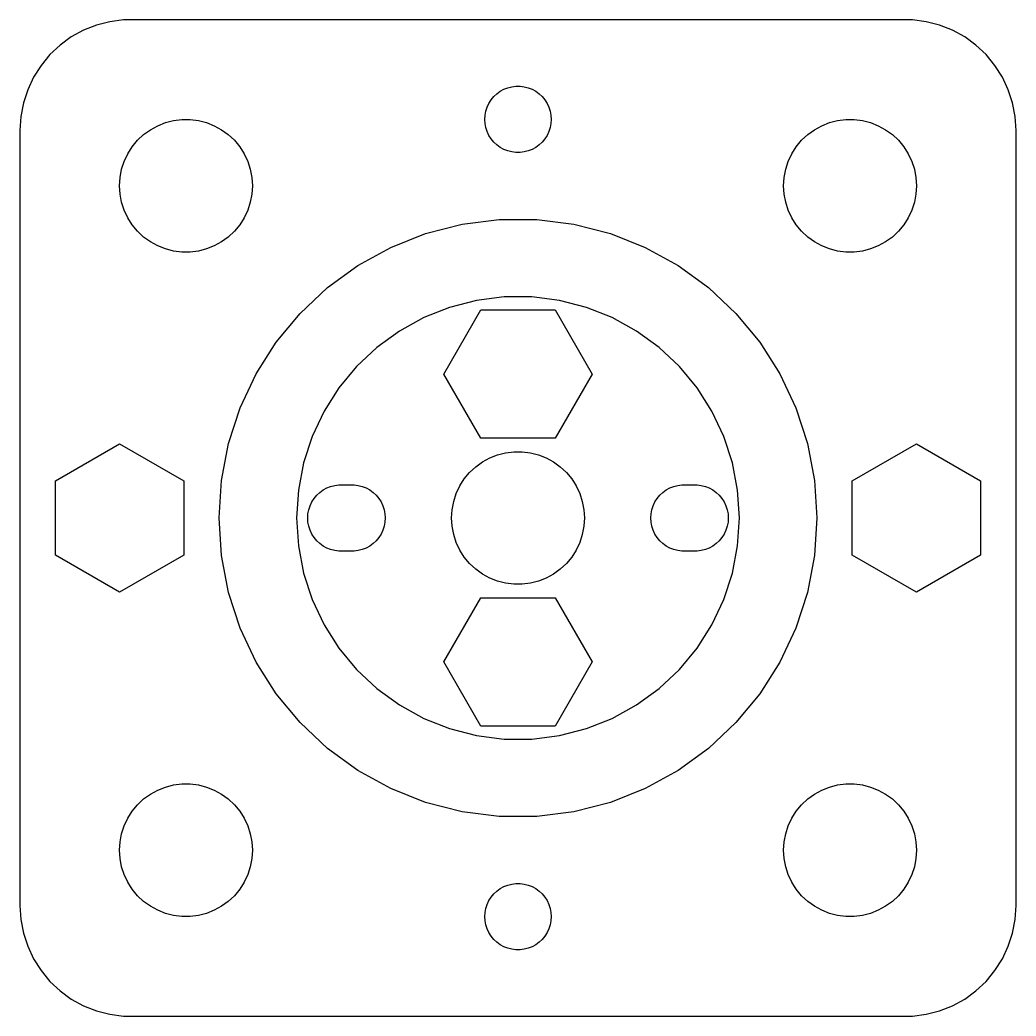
# Model space of a CAD drawing. Header units: metres. Extents: x -22 to 22, y -22 to 184.
# Drawn here: x -22.5 to 22.5, y 31.51 to 76.49 of the extents above; entities that cross this region are included whole.
import ezdxf

# ---------------------------------------------------------------- set-up
doc = ezdxf.new("R2010")
doc.units = ezdxf.units.M

msp = doc.modelspace()

# ---------------------------------------------------------------- linework, layer by layer
for p, q in [((-19.0451, 76.2553), (-19.6289, 76.0241)), ((-18.4369, 76.4114), (-19.0451, 76.2553)), ((-17.8139, 76.4901), (-18.4369, 76.4114)), ((17.8139, 76.4901), (-17.8139, 76.4901)), ((18.4369, 76.4114), (17.8139, 76.4901)), ((19.0451, 76.2553), (18.4369, 76.4114)), ((19.6289, 76.0241), (19.0451, 76.2553)), ((-20.1791, 75.7216), (-20.6871, 75.3526)), ((-19.6289, 76.0241), (-20.1791, 75.7216)), ((20.1791, 75.7216), (19.6289, 76.0241)), ((20.6871, 75.3526), (20.1791, 75.7216)), ((-20.6871, 75.3526), (-21.1448, 74.9227)), ((21.1448, 74.9227), (20.6871, 75.3526)), ((-21.1448, 74.9227), (-21.5451, 74.4389)), ((21.5451, 74.4389), (21.1448, 74.9227)), ((-21.5451, 74.4389), (-21.8815, 73.9088)), ((21.8815, 73.9088), (21.5451, 74.4389)), ((-21.8815, 73.9088), (-22.1489, 73.3406)), ((22.1489, 73.3406), (21.8815, 73.9088)), ((-0.803726, 73.2665), (-0.638657, 73.3572)), ((-0.638657, 73.3572), (-0.463516, 73.4266)), ((-0.463516, 73.4266), (-0.281067, 73.4734)), ((-0.281067, 73.4734), (-0.094177, 73.497)), ((-0.094177, 73.497), (0.094177, 73.497)), ((0.094177, 73.497), (0.281067, 73.4734)), ((0.281067, 73.4734), (0.463516, 73.4266)), ((0.463516, 73.4266), (0.638657, 73.3572)), ((0.638657, 73.3572), (0.803726, 73.2665)), ((-22.1489, 73.3406), (-22.3429, 72.7434)), ((-1.21352, 72.8817), (-1.09344, 73.0268)), ((-1.09344, 73.0268), (-0.956131, 73.1558)), ((-0.956131, 73.1558), (-0.803726, 73.2665)), ((0.803726, 73.2665), (0.956131, 73.1558)), ((0.956131, 73.1558), (1.09344, 73.0268)), ((1.09344, 73.0268), (1.21352, 72.8817)), ((22.3429, 72.7434), (22.1489, 73.3406)), ((-22.3429, 72.7434), (-22.4606, 72.1267)), ((-1.45287, 72.373), (-1.39465, 72.5522)), ((-1.39465, 72.5522), (-1.31445, 72.7226)), ((-1.31445, 72.7226), (-1.21352, 72.8817)), ((1.21352, 72.8817), (1.31445, 72.7226)), ((1.31445, 72.7226), (1.39465, 72.5522)), ((1.39465, 72.5522), (1.45287, 72.373)), ((22.4606, 72.1267), (22.3429, 72.7434)), ((-22.4606, 72.1267), (-22.5, 71.5)), ((-1.5, 72), (-1.48816, 72.188)), ((-1.48816, 71.812), (-1.5, 72)), ((-1.48816, 72.188), (-1.45287, 72.373)), ((1.45287, 72.373), (1.48816, 72.188)), ((1.48816, 72.188), (1.5, 72)), ((1.5, 72), (1.48816, 71.812)), ((22.5, 71.5), (22.4606, 72.1267)), ((-16.6075, 71.533), (-16.2773, 71.7145)), ((-16.2773, 71.7145), (-15.927, 71.8532)), ((-15.927, 71.8532), (-15.5621, 71.9469)), ((-15.5621, 71.9469), (-15.1884, 71.9941)), ((-15.1884, 71.9941), (-14.8116, 71.9941)), ((-14.8116, 71.9941), (-14.4379, 71.9469)), ((-14.4379, 71.9469), (-14.0729, 71.8532)), ((-14.0729, 71.8532), (-13.7227, 71.7145)), ((-13.7227, 71.7145), (-13.3925, 71.533)), ((-1.45287, 71.627), (-1.48816, 71.812)), ((-1.39465, 71.4478), (-1.45287, 71.627)), ((1.45287, 71.627), (1.39465, 71.4478)), ((1.48816, 71.812), (1.45287, 71.627)), ((13.3925, 71.533), (13.7227, 71.7145)), ((13.7227, 71.7145), (14.0729, 71.8532)), ((14.0729, 71.8532), (14.4379, 71.9469)), ((14.4379, 71.9469), (14.8116, 71.9941)), ((14.8116, 71.9941), (15.1884, 71.9941)), ((15.1884, 71.9941), (15.5621, 71.9469)), ((15.5621, 71.9469), (15.927, 71.8532)), ((15.927, 71.8532), (16.2773, 71.7145)), ((16.2773, 71.7145), (16.6075, 71.533)), ((-22.5, 71.5), (-22.5, 36.5)), ((-17.1869, 71.0536), (-16.9123, 71.3115)), ((-16.9123, 71.3115), (-16.6075, 71.533)), ((-13.3925, 71.533), (-13.0877, 71.3115)), ((-13.0877, 71.3115), (-12.8131, 71.0536)), ((-1.31445, 71.2774), (-1.39465, 71.4478)), ((-1.21352, 71.1183), (-1.31445, 71.2774)), ((-1.09344, 70.9732), (-1.21352, 71.1183)), ((1.21352, 71.1183), (1.09344, 70.9732)), ((1.31445, 71.2774), (1.21352, 71.1183)), ((1.39465, 71.4478), (1.31445, 71.2774)), ((12.8131, 71.0536), (13.0877, 71.3115)), ((13.0877, 71.3115), (13.3925, 71.533)), ((16.6075, 71.533), (16.9123, 71.3115)), ((16.9123, 71.3115), (17.1869, 71.0536)), ((22.5, 36.5), (22.5, 71.5)), ((-17.6289, 70.4453), (-17.427, 70.7634)), ((-17.427, 70.7634), (-17.1869, 71.0536)), ((-12.8131, 71.0536), (-12.5729, 70.7634)), ((-12.5729, 70.7634), (-12.3711, 70.4453)), ((-0.956131, 70.8442), (-1.09344, 70.9732)), ((-0.803726, 70.7335), (-0.956131, 70.8442)), ((-0.638657, 70.6427), (-0.803726, 70.7335)), ((0.803726, 70.7335), (0.638657, 70.6427)), ((0.956131, 70.8442), (0.803726, 70.7335)), ((1.09344, 70.9732), (0.956131, 70.8442)), ((12.3711, 70.4453), (12.5729, 70.7634)), ((12.5729, 70.7634), (12.8131, 71.0536)), ((17.1869, 71.0536), (17.427, 70.7634)), ((17.427, 70.7634), (17.6289, 70.4453)), ((-17.7893, 70.1044), (-17.6289, 70.4453)), ((-12.3711, 70.4453), (-12.2107, 70.1044)), ((-0.463516, 70.5734), (-0.638657, 70.6427)), ((-0.281067, 70.5266), (-0.463516, 70.5734)), ((-0.094177, 70.503), (-0.281067, 70.5266)), ((0.094177, 70.503), (-0.094177, 70.503)), ((0.281067, 70.5266), (0.094177, 70.503)), ((0.463516, 70.5734), (0.281067, 70.5266)), ((0.638657, 70.6427), (0.463516, 70.5734)), ((12.2107, 70.1044), (12.3711, 70.4453)), ((17.6289, 70.4453), (17.7893, 70.1044)), ((-17.9057, 69.7461), (-17.7893, 70.1044)), ((-12.2107, 70.1044), (-12.0942, 69.7461)), ((12.0942, 69.7461), (12.2107, 70.1044)), ((17.7893, 70.1044), (17.9057, 69.7461)), ((-18, 69), (-17.9763, 69.376)), ((-17.9763, 69.376), (-17.9057, 69.7461)), ((-12.0942, 69.7461), (-12.0237, 69.376)), ((-12.0237, 69.376), (-12, 69)), ((12, 69), (12.0237, 69.376)), ((12.0237, 69.376), (12.0942, 69.7461)), ((17.9057, 69.7461), (17.9763, 69.376)), ((17.9763, 69.376), (18, 69)), ((-17.9763, 68.624), (-18, 69)), ((-12, 69), (-12.0237, 68.624)), ((12.0237, 68.624), (12, 69)), ((18, 69), (17.9763, 68.624)), ((-17.9057, 68.2539), (-17.9763, 68.624)), ((-12.0237, 68.624), (-12.0942, 68.2539)), ((12.0942, 68.2539), (12.0237, 68.624)), ((17.9763, 68.624), (17.9057, 68.2539)), ((-17.7893, 67.8956), (-17.9057, 68.2539)), ((-12.0942, 68.2539), (-12.2107, 67.8956)), ((12.2107, 67.8956), (12.0942, 68.2539)), ((17.9057, 68.2539), (17.7893, 67.8956)), ((-17.6289, 67.5547), (-17.7893, 67.8956)), ((-17.427, 67.2366), (-17.6289, 67.5547)), ((-12.3711, 67.5547), (-12.5729, 67.2366)), ((-12.2107, 67.8956), (-12.3711, 67.5547)), ((12.3711, 67.5547), (12.2107, 67.8956)), ((12.5729, 67.2366), (12.3711, 67.5547)), ((17.6289, 67.5547), (17.427, 67.2366)), ((17.7893, 67.8956), (17.6289, 67.5547)), ((-17.1869, 66.9464), (-17.427, 67.2366)), ((-12.5729, 67.2366), (-12.8131, 66.9464)), ((-4.17172, 66.8392), (-2.52963, 67.2609)), ((-2.52963, 67.2609), (-0.847672, 67.4734)), ((-0.847672, 67.4734), (0.847672, 67.4734)), ((0.847672, 67.4734), (2.52963, 67.2609)), ((2.52963, 67.2609), (4.17172, 66.8392)), ((12.8131, 66.9464), (12.5729, 67.2366)), ((17.427, 67.2366), (17.1869, 66.9464)), ((-16.9123, 66.6884), (-17.1869, 66.9464)), ((-16.6075, 66.467), (-16.9123, 66.6884)), ((-13.0877, 66.6884), (-13.3925, 66.467)), ((-12.8131, 66.9464), (-13.0877, 66.6884)), ((-5.74802, 66.2152), (-4.17172, 66.8392)), ((4.17172, 66.8392), (5.74802, 66.2152)), ((13.0877, 66.6884), (12.8131, 66.9464)), ((13.3925, 66.467), (13.0877, 66.6884)), ((16.9123, 66.6884), (16.6075, 66.467)), ((17.1869, 66.9464), (16.9123, 66.6884)), ((-16.2773, 66.2855), (-16.6075, 66.467)), ((-15.927, 66.1468), (-16.2773, 66.2855)), ((-13.7227, 66.2855), (-14.0729, 66.1468)), ((-13.3925, 66.467), (-13.7227, 66.2855)), ((-7.23366, 65.3984), (-5.74802, 66.2152)), ((5.74802, 66.2152), (7.23366, 65.3984)), ((13.7227, 66.2855), (13.3925, 66.467)), ((14.0729, 66.1468), (13.7227, 66.2855)), ((16.2773, 66.2855), (15.927, 66.1468)), ((16.6075, 66.467), (16.2773, 66.2855)), ((-15.5621, 66.0531), (-15.927, 66.1468)), ((-15.1884, 66.0059), (-15.5621, 66.0531)), ((-14.8116, 66.0059), (-15.1884, 66.0059)), ((-14.4379, 66.0531), (-14.8116, 66.0059)), ((-14.0729, 66.1468), (-14.4379, 66.0531)), ((14.4379, 66.0531), (14.0729, 66.1468)), ((14.8116, 66.0059), (14.4379, 66.0531)), ((15.1884, 66.0059), (14.8116, 66.0059)), ((15.5621, 66.0531), (15.1884, 66.0059)), ((15.927, 66.1468), (15.5621, 66.0531)), ((-8.60521, 64.4019), (-7.23366, 65.3984)), ((7.23366, 65.3984), (8.60521, 64.4019)), ((-9.84106, 63.2414), (-8.60521, 64.4019)), ((8.60521, 64.4019), (9.84106, 63.2414)), ((-0.627899, 63.9803), (-1.87381, 63.8229)), ((0.627899, 63.9803), (-0.627899, 63.9803)), ((1.87381, 63.8229), (0.627899, 63.9803)), ((-3.09016, 63.5106), (-4.25778, 63.0483)), ((-1.87381, 63.8229), (-3.09016, 63.5106)), ((3.09016, 63.5106), (1.87381, 63.8229)), ((4.25778, 63.0483), (3.09016, 63.5106)), ((-10.9217, 61.9351), (-9.84106, 63.2414)), ((-4.25778, 63.0483), (-5.35826, 62.4433)), ((-3.34659, 60.5), (-1.67329, 63.3982)), ((-1.67329, 63.3982), (1.67329, 63.3982)), ((1.67329, 63.3982), (3.34659, 60.5)), ((5.35826, 62.4433), (4.25778, 63.0483)), ((9.84106, 63.2414), (10.9217, 61.9351)), ((-5.35826, 62.4433), (-6.37424, 61.7051)), ((6.37424, 61.7051), (5.35826, 62.4433)), ((-11.8301, 60.5037), (-10.9217, 61.9351)), ((-6.37424, 61.7051), (-7.28967, 60.8455)), ((7.28967, 60.8455), (6.37424, 61.7051)), ((10.9217, 61.9351), (11.8301, 60.5037)), ((-7.28967, 60.8455), (-8.09016, 59.8778)), ((8.09016, 59.8778), (7.28967, 60.8455)), ((-12.552, 58.9697), (-11.8301, 60.5037)), ((-1.67329, 57.6018), (-3.34659, 60.5)), ((3.34659, 60.5), (1.67329, 57.6018)), ((11.8301, 60.5037), (12.552, 58.9697)), ((-8.09016, 59.8778), (-8.76306, 58.8175)), ((8.76306, 58.8175), (8.09016, 59.8778)), ((-13.0759, 57.3573), (-12.552, 58.9697)), ((12.552, 58.9697), (13.0759, 57.3573)), ((-8.76306, 58.8175), (-9.29776, 57.6812)), ((9.29776, 57.6812), (8.76306, 58.8175)), ((-9.29776, 57.6812), (-9.68582, 56.4869)), ((1.67329, 57.6018), (-1.67329, 57.6018)), ((9.68582, 56.4869), (9.29776, 57.6812)), ((-20.8982, 55.6733), (-18, 57.3466)), ((-18, 57.3466), (-15.1018, 55.6733)), ((-13.3935, 55.692), (-13.0759, 57.3573)), ((13.0759, 57.3573), (13.3935, 55.692)), ((15.1018, 55.6733), (18, 57.3466)), ((18, 57.3466), (20.8982, 55.6733)), ((-1.60747, 56.533), (-1.27733, 56.7145)), ((-1.27733, 56.7145), (-0.927048, 56.8532)), ((-0.927048, 56.8532), (-0.562134, 56.9469)), ((-0.562134, 56.9469), (-0.18837, 56.9941)), ((-0.18837, 56.9941), (0.18837, 56.9941)), ((0.18837, 56.9941), (0.562134, 56.9469)), ((0.562134, 56.9469), (0.927048, 56.8532)), ((0.927048, 56.8532), (1.27733, 56.7145)), ((1.27733, 56.7145), (1.60747, 56.533)), ((-9.68582, 56.4869), (-9.92114, 55.2533)), ((-2.1869, 56.0536), (-1.91226, 56.3115)), ((-1.91226, 56.3115), (-1.60747, 56.533)), ((1.60747, 56.533), (1.91226, 56.3115)), ((1.91226, 56.3115), (2.1869, 56.0536)), ((9.92114, 55.2533), (9.68582, 56.4869)), ((-2.42705, 55.7634), (-2.1869, 56.0536)), ((2.1869, 56.0536), (2.42705, 55.7634)), ((-20.8982, 52.3267), (-20.8982, 55.6733)), ((-15.1018, 55.6733), (-15.1018, 52.3267)), ((-13.5, 54), (-13.3935, 55.692)), ((-8.80373, 55.2665), (-8.63866, 55.3572)), ((-8.63866, 55.3572), (-8.46352, 55.4266)), ((-8.46352, 55.4266), (-8.28107, 55.4734)), ((-8.28107, 55.4734), (-8.09418, 55.497)), ((-8.09418, 55.497), (-7.40581, 55.497)), ((-7.40581, 55.497), (-7.21892, 55.4734)), ((-7.21892, 55.4734), (-7.03647, 55.4266)), ((-7.03647, 55.4266), (-6.86133, 55.3572)), ((-6.86133, 55.3572), (-6.69626, 55.2665)), ((-2.78932, 55.1044), (-2.62891, 55.4453)), ((-2.62891, 55.4453), (-2.42705, 55.7634)), ((2.42705, 55.7634), (2.62891, 55.4453)), ((2.62891, 55.4453), (2.78932, 55.1044)), ((6.69626, 55.2665), (6.86133, 55.3572)), ((6.86133, 55.3572), (7.03647, 55.4266)), ((7.03647, 55.4266), (7.21892, 55.4734)), ((7.21892, 55.4734), (7.40581, 55.497)), ((7.40581, 55.497), (8.09418, 55.497)), ((8.09418, 55.497), (8.28107, 55.4734)), ((8.28107, 55.4734), (8.46352, 55.4266)), ((8.46352, 55.4266), (8.63866, 55.3572)), ((8.63866, 55.3572), (8.80373, 55.2665)), ((13.3935, 55.692), (13.5, 54)), ((15.1018, 52.3267), (15.1018, 55.6733)), ((20.8982, 55.6733), (20.8982, 52.3267)), ((-9.92114, 55.2533), (-10, 54)), ((-9.21352, 54.8817), (-9.09344, 55.0268)), ((-9.09344, 55.0268), (-8.95613, 55.1558)), ((-8.95613, 55.1558), (-8.80373, 55.2665)), ((-6.69626, 55.2665), (-6.54385, 55.1558)), ((-6.54385, 55.1558), (-6.40654, 55.0268)), ((-6.40654, 55.0268), (-6.28647, 54.8817)), ((-2.90575, 54.7461), (-2.78932, 55.1044)), ((2.78932, 55.1044), (2.90575, 54.7461)), ((6.28647, 54.8817), (6.40654, 55.0268)), ((6.40654, 55.0268), (6.54385, 55.1558)), ((6.54385, 55.1558), (6.69626, 55.2665)), ((8.80373, 55.2665), (8.95613, 55.1558)), ((8.95613, 55.1558), (9.09344, 55.0268)), ((9.09344, 55.0268), (9.21352, 54.8817)), ((10, 54), (9.92114, 55.2533)), ((-9.45287, 54.373), (-9.39465, 54.5522)), ((-9.39465, 54.5522), (-9.31445, 54.7226)), ((-9.31445, 54.7226), (-9.21352, 54.8817)), ((-6.28647, 54.8817), (-6.18553, 54.7226)), ((-6.18553, 54.7226), (-6.10533, 54.5522)), ((-6.10533, 54.5522), (-6.04712, 54.373)), ((-2.97633, 54.376), (-2.90575, 54.7461)), ((2.90575, 54.7461), (2.97633, 54.376)), ((6.04712, 54.373), (6.10533, 54.5522)), ((6.10533, 54.5522), (6.18553, 54.7226)), ((6.18553, 54.7226), (6.28647, 54.8817)), ((9.21352, 54.8817), (9.31445, 54.7226)), ((9.31445, 54.7226), (9.39465, 54.5522)), ((9.39465, 54.5522), (9.45287, 54.373)), ((-13.3935, 52.308), (-13.5, 54)), ((-10, 54), (-9.92114, 52.7467)), ((-9.5, 54), (-9.48816, 54.188)), ((-9.48816, 53.812), (-9.5, 54)), ((-9.48816, 54.188), (-9.45287, 54.373)), ((-6.04712, 54.373), (-6.01183, 54.188)), ((-6.01183, 54.188), (-6, 54)), ((-6, 54), (-6.01183, 53.812)), ((-3, 54), (-2.97633, 54.376)), ((-2.97633, 53.624), (-3, 54)), ((2.97633, 54.376), (3, 54)), ((3, 54), (2.97633, 53.624)), ((6, 54), (6.01183, 54.188)), ((6.01183, 53.812), (6, 54)), ((6.01183, 54.188), (6.04712, 54.373)), ((9.45287, 54.373), (9.48816, 54.188)), ((9.48816, 54.188), (9.5, 54)), ((9.5, 54), (9.48816, 53.812)), ((9.92114, 52.7467), (10, 54)), ((13.5, 54), (13.3935, 52.308)), ((-9.45287, 53.627), (-9.48816, 53.812)), ((-9.39465, 53.4478), (-9.45287, 53.627)), ((-6.04712, 53.627), (-6.10533, 53.4478)), ((-6.01183, 53.812), (-6.04712, 53.627)), ((-2.90575, 53.2539), (-2.97633, 53.624)), ((2.97633, 53.624), (2.90575, 53.2539)), ((6.04712, 53.627), (6.01183, 53.812)), ((6.10533, 53.4478), (6.04712, 53.627)), ((9.45287, 53.627), (9.39465, 53.4478)), ((9.48816, 53.812), (9.45287, 53.627)), ((-9.31445, 53.2774), (-9.39465, 53.4478)), ((-9.21352, 53.1183), (-9.31445, 53.2774)), ((-9.09344, 52.9732), (-9.21352, 53.1183)), ((-6.28647, 53.1183), (-6.40654, 52.9732)), ((-6.18553, 53.2774), (-6.28647, 53.1183)), ((-6.10533, 53.4478), (-6.18553, 53.2774)), ((-2.78932, 52.8956), (-2.90575, 53.2539)), ((2.90575, 53.2539), (2.78932, 52.8956)), ((6.18553, 53.2774), (6.10533, 53.4478)), ((6.28647, 53.1183), (6.18553, 53.2774)), ((6.40654, 52.9732), (6.28647, 53.1183)), ((9.21352, 53.1183), (9.09344, 52.9732)), ((9.31445, 53.2774), (9.21352, 53.1183)), ((9.39465, 53.4478), (9.31445, 53.2774)), ((-9.92114, 52.7467), (-9.68582, 51.5131)), ((-8.95613, 52.8442), (-9.09344, 52.9732)), ((-8.80373, 52.7335), (-8.95613, 52.8442)), ((-8.63866, 52.6428), (-8.80373, 52.7335)), ((-6.69626, 52.7335), (-6.86133, 52.6428)), ((-6.54385, 52.8442), (-6.69626, 52.7335)), ((-6.40654, 52.9732), (-6.54385, 52.8442)), ((-2.62891, 52.5547), (-2.78932, 52.8956)), ((2.78932, 52.8956), (2.62891, 52.5547)), ((6.54385, 52.8442), (6.40654, 52.9732)), ((6.69626, 52.7335), (6.54385, 52.8442)), ((6.86133, 52.6428), (6.69626, 52.7335)), ((8.80373, 52.7335), (8.63866, 52.6428)), ((8.95613, 52.8442), (8.80373, 52.7335)), ((9.09344, 52.9732), (8.95613, 52.8442)), ((9.68582, 51.5131), (9.92114, 52.7467)), ((-18, 50.6534), (-20.8982, 52.3267)), ((-15.1018, 52.3267), (-18, 50.6534)), ((-13.0759, 50.6427), (-13.3935, 52.308)), ((-8.46352, 52.5734), (-8.63866, 52.6428)), ((-8.28107, 52.5266), (-8.46352, 52.5734)), ((-8.09418, 52.503), (-8.28107, 52.5266)), ((-7.40581, 52.503), (-8.09418, 52.503)), ((-7.21892, 52.5266), (-7.40581, 52.503)), ((-7.03647, 52.5734), (-7.21892, 52.5266)), ((-6.86133, 52.6428), (-7.03647, 52.5734)), ((-2.42705, 52.2366), (-2.62891, 52.5547)), ((-2.1869, 51.9464), (-2.42705, 52.2366)), ((2.42705, 52.2366), (2.1869, 51.9464)), ((2.62891, 52.5547), (2.42705, 52.2366)), ((7.03647, 52.5734), (6.86133, 52.6428)), ((7.21892, 52.5266), (7.03647, 52.5734)), ((7.40581, 52.503), (7.21892, 52.5266)), ((8.09418, 52.503), (7.40581, 52.503)), ((8.28107, 52.5266), (8.09418, 52.503)), ((8.46352, 52.5734), (8.28107, 52.5266)), ((8.63866, 52.6428), (8.46352, 52.5734)), ((13.3935, 52.308), (13.0759, 50.6427)), ((18, 50.6534), (15.1018, 52.3267)), ((20.8982, 52.3267), (18, 50.6534)), ((-1.91226, 51.6885), (-2.1869, 51.9464)), ((2.1869, 51.9464), (1.91226, 51.6885)), ((-9.68582, 51.5131), (-9.29776, 50.3188)), ((-1.60747, 51.467), (-1.91226, 51.6885)), ((-1.27733, 51.2855), (-1.60747, 51.467)), ((1.60747, 51.467), (1.27733, 51.2855)), ((1.91226, 51.6885), (1.60747, 51.467)), ((9.29776, 50.3188), (9.68582, 51.5131)), ((-0.927048, 51.1468), (-1.27733, 51.2855)), ((-0.562134, 51.0531), (-0.927048, 51.1468)), ((-0.18837, 51.0059), (-0.562134, 51.0531)), ((0.18837, 51.0059), (-0.18837, 51.0059)), ((0.562134, 51.0531), (0.18837, 51.0059)), ((0.927048, 51.1468), (0.562134, 51.0531)), ((1.27733, 51.2855), (0.927048, 51.1468)), ((-12.552, 49.0303), (-13.0759, 50.6427)), ((13.0759, 50.6427), (12.552, 49.0303)), ((-9.29776, 50.3188), (-8.76306, 49.1825)), ((-3.34659, 47.5), (-1.67329, 50.3982)), ((-1.67329, 50.3982), (1.67329, 50.3982)), ((1.67329, 50.3982), (3.34659, 47.5)), ((8.76306, 49.1825), (9.29776, 50.3188)), ((-8.76306, 49.1825), (-8.09016, 48.1222)), ((8.09016, 48.1222), (8.76306, 49.1825)), ((-11.8301, 47.4963), (-12.552, 49.0303)), ((12.552, 49.0303), (11.8301, 47.4963)), ((-8.09016, 48.1222), (-7.28967, 47.1545)), ((7.28967, 47.1545), (8.09016, 48.1222)), ((-10.9217, 46.0649), (-11.8301, 47.4963)), ((-1.67329, 44.6018), (-3.34659, 47.5)), ((3.34659, 47.5), (1.67329, 44.6018)), ((11.8301, 47.4963), (10.9217, 46.0649)), ((-7.28967, 47.1545), (-6.37424, 46.2949)), ((6.37424, 46.2949), (7.28967, 47.1545)), ((-9.84106, 44.7586), (-10.9217, 46.0649)), ((-6.37424, 46.2949), (-5.35826, 45.5567)), ((5.35826, 45.5567), (6.37424, 46.2949)), ((10.9217, 46.0649), (9.84106, 44.7586)), ((-5.35826, 45.5567), (-4.25778, 44.9517)), ((4.25778, 44.9517), (5.35826, 45.5567)), ((-8.60521, 43.5981), (-9.84106, 44.7586)), ((-4.25778, 44.9517), (-3.09016, 44.4894)), ((1.67329, 44.6018), (-1.67329, 44.6018)), ((3.09016, 44.4894), (4.25778, 44.9517)), ((9.84106, 44.7586), (8.60521, 43.5981)), ((-3.09016, 44.4894), (-1.87381, 44.1771)), ((-1.87381, 44.1771), (-0.627899, 44.0197)), ((0.627899, 44.0197), (1.87381, 44.1771)), ((1.87381, 44.1771), (3.09016, 44.4894)), ((-0.627899, 44.0197), (0.627899, 44.0197)), ((-7.23366, 42.6016), (-8.60521, 43.5981)), ((8.60521, 43.5981), (7.23366, 42.6016)), ((-5.74802, 41.7848), (-7.23366, 42.6016)), ((7.23366, 42.6016), (5.74802, 41.7848)), ((-16.2773, 41.7145), (-15.927, 41.8532)), ((-15.927, 41.8532), (-15.5621, 41.9469)), ((-15.5621, 41.9469), (-15.1884, 41.9941)), ((-15.1884, 41.9941), (-14.8116, 41.9941)), ((-14.8116, 41.9941), (-14.4379, 41.9469)), ((-14.4379, 41.9469), (-14.0729, 41.8532)), ((-14.0729, 41.8532), (-13.7227, 41.7145)), ((13.7227, 41.7145), (14.0729, 41.8532)), ((14.0729, 41.8532), (14.4379, 41.9469)), ((14.4379, 41.9469), (14.8116, 41.9941)), ((14.8116, 41.9941), (15.1884, 41.9941)), ((15.1884, 41.9941), (15.5621, 41.9469)), ((15.5621, 41.9469), (15.927, 41.8532)), ((15.927, 41.8532), (16.2773, 41.7145)), ((-16.9123, 41.3116), (-16.6075, 41.533)), ((-16.6075, 41.533), (-16.2773, 41.7145)), ((-13.7227, 41.7145), (-13.3925, 41.533)), ((-13.3925, 41.533), (-13.0877, 41.3116)), ((-4.17172, 41.1608), (-5.74802, 41.7848)), ((5.74802, 41.7848), (4.17172, 41.1608)), ((13.0877, 41.3116), (13.3925, 41.533)), ((13.3925, 41.533), (13.7227, 41.7145)), ((16.2773, 41.7145), (16.6075, 41.533)), ((16.6075, 41.533), (16.9123, 41.3116)), ((-17.427, 40.7634), (-17.1869, 41.0536)), ((-17.1869, 41.0536), (-16.9123, 41.3116)), ((-13.0877, 41.3116), (-12.8131, 41.0536)), ((-12.8131, 41.0536), (-12.5729, 40.7634)), ((-2.52963, 40.7391), (-4.17172, 41.1608)), ((4.17172, 41.1608), (2.52963, 40.7391)), ((12.5729, 40.7634), (12.8131, 41.0536)), ((12.8131, 41.0536), (13.0877, 41.3116)), ((16.9123, 41.3116), (17.1869, 41.0536)), ((17.1869, 41.0536), (17.427, 40.7634)), ((-17.6289, 40.4453), (-17.427, 40.7634)), ((-12.5729, 40.7634), (-12.3711, 40.4453)), ((-0.847672, 40.5266), (-2.52963, 40.7391)), ((0.847672, 40.5266), (-0.847672, 40.5266)), ((2.52963, 40.7391), (0.847672, 40.5266)), ((12.3711, 40.4453), (12.5729, 40.7634)), ((17.427, 40.7634), (17.6289, 40.4453)), ((-17.9057, 39.7461), (-17.7893, 40.1044)), ((-17.7893, 40.1044), (-17.6289, 40.4453)), ((-12.3711, 40.4453), (-12.2107, 40.1044)), ((-12.2107, 40.1044), (-12.0942, 39.7461)), ((12.0942, 39.7461), (12.2107, 40.1044)), ((12.2107, 40.1044), (12.3711, 40.4453)), ((17.6289, 40.4453), (17.7893, 40.1044)), ((17.7893, 40.1044), (17.9057, 39.7461)), ((-17.9763, 39.376), (-17.9057, 39.7461)), ((-12.0942, 39.7461), (-12.0237, 39.376)), ((12.0237, 39.376), (12.0942, 39.7461)), ((17.9057, 39.7461), (17.9763, 39.376)), ((-18, 39), (-17.9763, 39.376)), ((-12.0237, 39.376), (-12, 39)), ((12, 39), (12.0237, 39.376)), ((17.9763, 39.376), (18, 39)), ((-17.9763, 38.624), (-18, 39)), ((-12, 39), (-12.0237, 38.624)), ((12.0237, 38.624), (12, 39)), ((18, 39), (17.9763, 38.624)), ((-17.9057, 38.2539), (-17.9763, 38.624)), ((-17.7893, 37.8956), (-17.9057, 38.2539)), ((-12.0942, 38.2539), (-12.2107, 37.8956)), ((-12.0237, 38.624), (-12.0942, 38.2539)), ((12.0942, 38.2539), (12.0237, 38.624)), ((12.2107, 37.8956), (12.0942, 38.2539)), ((17.9057, 38.2539), (17.7893, 37.8956)), ((17.9763, 38.624), (17.9057, 38.2539)), ((-17.6289, 37.5547), (-17.7893, 37.8956)), ((-12.2107, 37.8956), (-12.3711, 37.5547)), ((12.3711, 37.5547), (12.2107, 37.8956)), ((17.7893, 37.8956), (17.6289, 37.5547)), ((-17.427, 37.2366), (-17.6289, 37.5547)), ((-12.3711, 37.5547), (-12.5729, 37.2366)), ((-0.803726, 37.2665), (-0.638657, 37.3573)), ((-0.638657, 37.3573), (-0.463516, 37.4266)), ((-0.463516, 37.4266), (-0.281067, 37.4734)), ((-0.281067, 37.4734), (-0.094177, 37.497)), ((-0.094177, 37.497), (0.094177, 37.497)), ((0.094177, 37.497), (0.281067, 37.4734)), ((0.281067, 37.4734), (0.463516, 37.4266)), ((0.463516, 37.4266), (0.638657, 37.3573)), ((0.638657, 37.3573), (0.803726, 37.2665)), ((12.5729, 37.2366), (12.3711, 37.5547)), ((17.6289, 37.5547), (17.427, 37.2366)), ((-17.1869, 36.9464), (-17.427, 37.2366)), ((-16.9123, 36.6885), (-17.1869, 36.9464)), ((-12.8131, 36.9464), (-13.0877, 36.6885)), ((-12.5729, 37.2366), (-12.8131, 36.9464)), ((-1.21352, 36.8817), (-1.09344, 37.0268)), ((-1.09344, 37.0268), (-0.956131, 37.1558)), ((-0.956131, 37.1558), (-0.803726, 37.2665)), ((0.803726, 37.2665), (0.956131, 37.1558)), ((0.956131, 37.1558), (1.09344, 37.0268)), ((1.09344, 37.0268), (1.21352, 36.8817)), ((12.8131, 36.9464), (12.5729, 37.2366)), ((13.0877, 36.6885), (12.8131, 36.9464)), ((17.1869, 36.9464), (16.9123, 36.6885)), ((17.427, 37.2366), (17.1869, 36.9464)), ((-22.5, 36.5), (-22.4606, 35.8733)), ((-16.6075, 36.467), (-16.9123, 36.6885)), ((-16.2773, 36.2855), (-16.6075, 36.467)), ((-13.3925, 36.467), (-13.7227, 36.2855)), ((-13.0877, 36.6885), (-13.3925, 36.467)), ((-1.45287, 36.373), (-1.39465, 36.5522)), ((-1.39465, 36.5522), (-1.31445, 36.7226)), ((-1.31445, 36.7226), (-1.21352, 36.8817)), ((1.21352, 36.8817), (1.31445, 36.7226)), ((1.31445, 36.7226), (1.39465, 36.5522)), ((1.39465, 36.5522), (1.45287, 36.373)), ((13.3925, 36.467), (13.0877, 36.6885)), ((13.7227, 36.2855), (13.3925, 36.467)), ((16.6075, 36.467), (16.2773, 36.2855)), ((16.9123, 36.6885), (16.6075, 36.467)), ((22.4606, 35.8733), (22.5, 36.5)), ((-15.927, 36.1468), (-16.2773, 36.2855)), ((-15.5621, 36.0531), (-15.927, 36.1468)), ((-15.1884, 36.0059), (-15.5621, 36.0531)), ((-14.8116, 36.0059), (-15.1884, 36.0059)), ((-14.4379, 36.0531), (-14.8116, 36.0059)), ((-14.0729, 36.1468), (-14.4379, 36.0531)), ((-13.7227, 36.2855), (-14.0729, 36.1468)), ((-1.5, 36), (-1.48816, 36.188)), ((-1.48816, 35.812), (-1.5, 36)), ((-1.48816, 36.188), (-1.45287, 36.373)), ((1.45287, 36.373), (1.48816, 36.188)), ((1.48816, 36.188), (1.5, 36)), ((1.5, 36), (1.48816, 35.812)), ((14.0729, 36.1468), (13.7227, 36.2855)), ((14.4379, 36.0531), (14.0729, 36.1468)), ((14.8116, 36.0059), (14.4379, 36.0531)), ((15.1884, 36.0059), (14.8116, 36.0059)), ((15.5621, 36.0531), (15.1884, 36.0059)), ((15.927, 36.1468), (15.5621, 36.0531)), ((16.2773, 36.2855), (15.927, 36.1468)), ((-22.4606, 35.8733), (-22.3429, 35.2566)), ((-1.45287, 35.627), (-1.48816, 35.812)), ((-1.39465, 35.4478), (-1.45287, 35.627)), ((1.45287, 35.627), (1.39465, 35.4478)), ((1.48816, 35.812), (1.45287, 35.627)), ((22.3429, 35.2566), (22.4606, 35.8733)), ((-22.3429, 35.2566), (-22.1489, 34.6594)), ((-1.31445, 35.2774), (-1.39465, 35.4478)), ((-1.21352, 35.1183), (-1.31445, 35.2774)), ((-1.09344, 34.9732), (-1.21352, 35.1183)), ((1.21352, 35.1183), (1.09344, 34.9732)), ((1.31445, 35.2774), (1.21352, 35.1183)), ((1.39465, 35.4478), (1.31445, 35.2774)), ((22.1489, 34.6594), (22.3429, 35.2566)), ((-22.1489, 34.6594), (-21.8815, 34.0912)), ((-0.956131, 34.8442), (-1.09344, 34.9732)), ((-0.803726, 34.7335), (-0.956131, 34.8442)), ((-0.638657, 34.6428), (-0.803726, 34.7335)), ((0.803726, 34.7335), (0.638657, 34.6428)), ((0.956131, 34.8442), (0.803726, 34.7335)), ((1.09344, 34.9732), (0.956131, 34.8442)), ((21.8815, 34.0912), (22.1489, 34.6594)), ((-0.463516, 34.5734), (-0.638657, 34.6428)), ((-0.281067, 34.5266), (-0.463516, 34.5734)), ((-0.094177, 34.503), (-0.281067, 34.5266)), ((0.094177, 34.503), (-0.094177, 34.503)), ((0.281067, 34.5266), (0.094177, 34.503)), ((0.463516, 34.5734), (0.281067, 34.5266)), ((0.638657, 34.6428), (0.463516, 34.5734)), ((-21.8815, 34.0912), (-21.5451, 33.5611)), ((21.5451, 33.5611), (21.8815, 34.0912)), ((-21.5451, 33.5611), (-21.1448, 33.0773)), ((21.1448, 33.0773), (21.5451, 33.5611)), ((-21.1448, 33.0773), (-20.6871, 32.6474)), ((20.6871, 32.6474), (21.1448, 33.0773)), ((-20.6871, 32.6474), (-20.1791, 32.2784)), ((20.1791, 32.2784), (20.6871, 32.6474)), ((-20.1791, 32.2784), (-19.6289, 31.9759)), ((-19.6289, 31.9759), (-19.0451, 31.7447)), ((19.0451, 31.7447), (19.6289, 31.9759)), ((19.6289, 31.9759), (20.1791, 32.2784)), ((-19.0451, 31.7447), (-18.4369, 31.5886)), ((-18.4369, 31.5886), (-17.8139, 31.5099)), ((-17.8139, 31.5099), (17.8139, 31.5099)), ((17.8139, 31.5099), (18.4369, 31.5886)), ((18.4369, 31.5886), (19.0451, 31.7447))]:
    msp.add_line(p, q)

doc.saveas('drawing.dxf')
